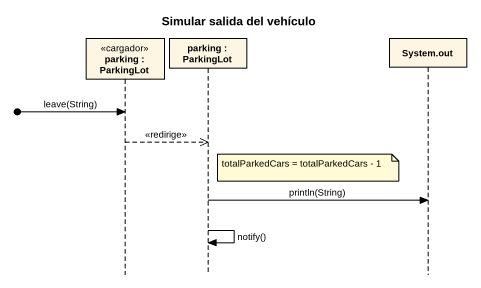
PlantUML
@startuml
title Simular salida del vehículo
hide footbox
participant "parking : ParkingLot" as parking <<cargador>>
participant "parking : ParkingLot" as parking_2
participant "System.out" as System_out

[o-> parking : leave(String)
parking -->> parking_2 : <<redirige>>
note right of parking_2 : totalParkedCars = totalParkedCars - 1
parking_2 -> System_out : println(String)
parking_2 -> parking_2 : notify()
@enduml
